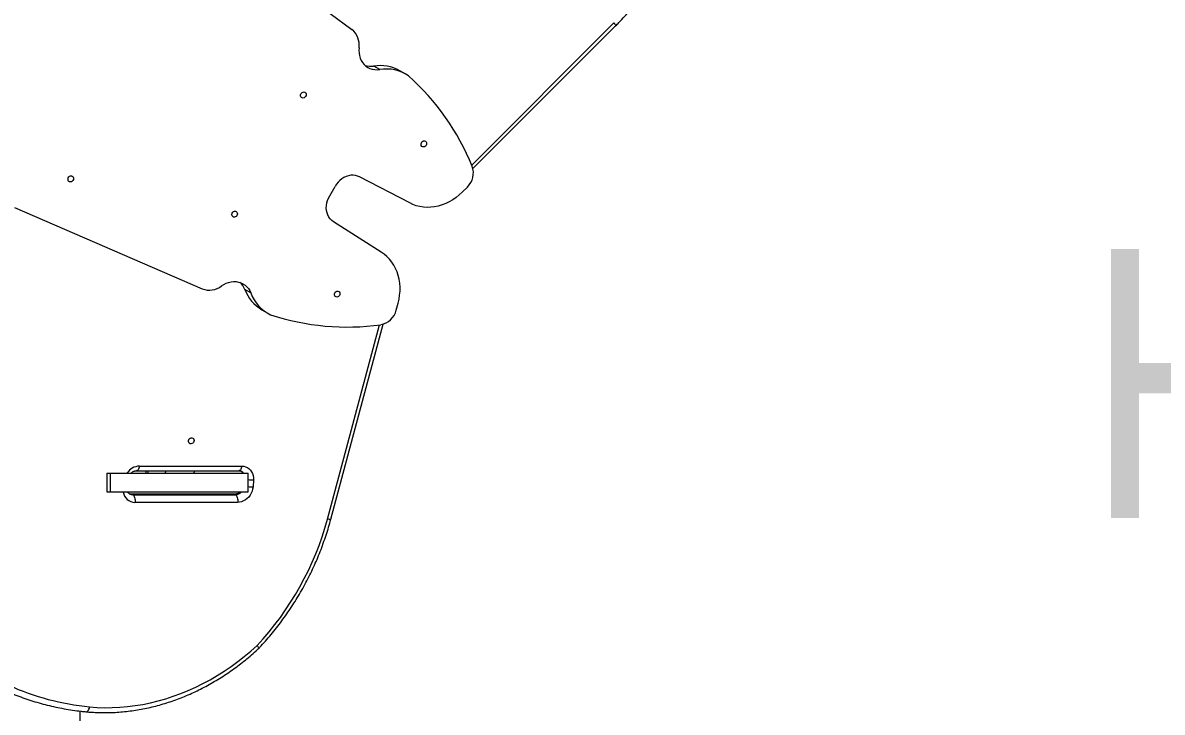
# Model space of a CAD drawing. Header units: millimetres. Extents: x -4727 to 4677, y -3642 to 4812.
# Drawn here: x -917 to 355, y -751 to 18 of the extents above; entities that cross this region are included whole.
import ezdxf

# ---------------------------------------------------------------- set-up
doc = ezdxf.new("R2010")
doc.units = ezdxf.units.MM
for name, color, linetype in [('DIKOM_ОБЪЕКТ', 7, 'Continuous'), ('DIKOM_РАЗМЕР_ЗОНА', 7, 'Continuous'), ('DIKOM_РАЗМЕР_ОБЪЕКТА', 7, 'Continuous')]:
    doc.layers.add(name, color=color, linetype=linetype)
doc.styles.add('style1', font='arial.ttf', dxfattribs={"width": 0.8})
doc.dimstyles.new('1-50', dxfattribs={"dimtxt": 300, "dimasz": 200, "dimexe": 100, "dimexo": 0, "dimgap": 100, "dimtad": 1, "dimdec": 0, "dimtxsty": 'style1', "dimcen": 0, "dimclrd": 7, "dimclre": 7, "dimadec": 1, "dimazin": 2, "dimtfac": 1, "dimtdec": 0, "dimtmove": 1, "dimatfit": 3, "dimfxl": 0, "dimlwd": 25, "dimlwe": 18, "dimarcsym": 0})

# ---------------------------------------------------------------- blocks, each defined once
blk = doc.blocks.new('*D15')
at = {"layer": 'Defpoints', "color": 0, "transparency": 16777216}
for p in [(1810, 3454.8), (1810, 1556.9), (-3226.7, -1434.3)]:
    blk.add_point(p, dxfattribs=at)
at = {"layer": 'DIKOM_РАЗМЕР_ОБЪЕКТА', "color": 7, "lineweight": 18, "transparency": 16777216}
for p, q in [((-3226.7, -1434.3), (-3226.7, 3554.8)), ((1810, 1556.9), (1810, 3554.8))]:
    blk.add_line(p, q, dxfattribs=at)
at = {"layer": 'DIKOM_РАЗМЕР_ОБЪЕКТА', "color": 7, "lineweight": 25, "transparency": 16777216}
blk.add_line((-3026.7, 3454.8), (1610, 3454.8), dxfattribs=at)
at = {"layer": 'DIKOM_РАЗМЕР_ОБЪЕКТА', "color": 7, "transparency": 16777216}
for points in [[(-3026.7, 3488.1), (-3026.7, 3421.5), (-3226.7, 3454.8)], [(1610, 3488.1), (1610, 3421.5), (1810, 3454.8)]]:
    blk.add_solid(points, dxfattribs=at)
at = {"layer": 'DIKOM_РАЗМЕР_ОБЪЕКТА', "color": 0, "transparency": 16777216, "insert": (-1130.8, 3708), "char_height": 300, "attachment_point": 5, "style": 'style1'}
blk.add_mtext('5000', dxfattribs=at)
blk = doc.blocks.new('*D16')
at = {"layer": 'Defpoints', "color": 0, "transparency": 16777216}
for p in [(1490, 2082.3), (2958.8, 2082.3), (-836.2, -2142.3)]:
    blk.add_point(p, dxfattribs=at)
at = {"layer": 'DIKOM_РАЗМЕР_ОБЪЕКТА', "color": 7, "lineweight": 18, "transparency": 16777216}
for p, q in [((1490, 2082.3), (3058.8, 2082.3)), ((-836.2, -2142.3), (3058.8, -2142.3))]:
    blk.add_line(p, q, dxfattribs=at)
at = {"layer": 'DIKOM_РАЗМЕР_ОБЪЕКТА', "color": 7, "lineweight": 25, "transparency": 16777216}
blk.add_line((2958.8, -1942.3), (2958.8, 1882.3), dxfattribs=at)
at = {"layer": 'DIKOM_РАЗМЕР_ОБЪЕКТА', "color": 7, "transparency": 16777216}
for points in [[(2925.5, 1882.3), (2992.1, 1882.3), (2958.8, 2082.3)], [(2925.5, -1942.3), (2992.1, -1942.3), (2958.8, -2142.3)]]:
    blk.add_solid(points, dxfattribs=at)
at = {"layer": 'DIKOM_РАЗМЕР_ОБЪЕКТА', "color": 0, "transparency": 16777216, "insert": (2705.6, -974.7), "char_height": 300, "attachment_point": 5, "rotation": 90, "style": 'style1'}
blk.add_mtext('4200', dxfattribs=at)
blk = doc.blocks.new('*D14')
at = {"layer": 'Defpoints', "color": 0, "transparency": 16777216}
for p in [(3933.7, 4362.3), (3933.7, 1611), (-4726.7, -2207.4)]:
    blk.add_point(p, dxfattribs=at)
at = {"layer": 'DIKOM_РАЗМЕР_ЗОНА', "color": 7, "lineweight": 18, "transparency": 16777216}
for p, q in [((-4726.7, -2207.4), (-4726.7, 4462.3)), ((3933.7, 1611), (3933.7, 4462.3))]:
    blk.add_line(p, q, dxfattribs=at)
at = {"layer": 'DIKOM_РАЗМЕР_ЗОНА', "color": 7, "lineweight": 25, "transparency": 16777216}
blk.add_line((-4526.7, 4362.3), (3733.7, 4362.3), dxfattribs=at)
at = {"layer": 'DIKOM_РАЗМЕР_ЗОНА', "color": 7, "transparency": 16777216}
for points in [[(-4526.7, 4395.6), (-4526.7, 4329), (-4726.7, 4362.3)], [(3733.7, 4395.6), (3733.7, 4329), (3933.7, 4362.3)]]:
    blk.add_solid(points, dxfattribs=at)
at = {"layer": 'DIKOM_РАЗМЕР_ЗОНА', "color": 0, "transparency": 16777216, "insert": (-1226.3, 4615.5), "char_height": 300, "attachment_point": 5, "style": 'style1'}
blk.add_mtext('8650', dxfattribs=at)

msp = doc.modelspace()

# ---------------------------------------------------------------- linework, layer by layer
at = {"layer": 'DIKOM_ОБЪЕКТ', "color": 7, "linetype": 'Continuous', "lineweight": 15}
for p, q in [((-732.7, 146.9), (-549.2, 10.7)), ((-415.5, -140.5), (-256.8, 18.3)), ((-414.1, -144.4), (-254.8, 14.9)), ((-518.2, -33.9), (-524.9, -30)), ((-489, -39.2), (-495.7, -35.3)), ((-574, -174.8), (-568, -164.4)), ((-484.7, -182.8), (-540.6, -153.7)), ((-420.3, -165), (-426, -170.6)), ((-926, -187.8), (-716.2, -278.6)), ((-516.4, -237.7), (-569.6, -203.9)), ((-662.1, -283.2), (-668.8, -279.3)), ((-649.6, -302), (-642.9, -305.8)), ((-499.7, -302.4), (-497.6, -294.6)), ((-576.5, -535.6), (-518.4, -318.8)), ((-572.7, -535.6), (-514.3, -318)), ((-789.5, -481.6), (-675.3, -481.6)), ((-786.4, -476.4), (-672.2, -476.4)), ((-779.1, -481.6), (-779.1, -484.3)), ((-777.1, -481.6), (-777.1, -484.3)), ((-822.8, -484.3), (-822.8, -505.3)), ((-822.8, -484.3), (-819, -484.3)), ((-819, -484.3), (-819, -505.3)), ((-819, -484.3), (-665, -484.3)), ((-725.7, -484.3), (-725.7, -483.9)), ((-665, -505.3), (-665, -484.3)), ((-659.1, -491.8), (-659.6, -499.5)), ((-822.8, -505.3), (-819, -505.3)), ((-819, -505.3), (-665, -505.3)), ((-680.4, -507.9), (-795, -507.9)), ((-794.2, -508.1), (-793.7, -508.4)), ((-679.6, -508.1), (-794.2, -508.1)), ((-793.7, -508.4), (-679.1, -508.4)), ((-679.1, -508.4), (-679.6, -508.1)), ((-676.8, -516.9), (-791.4, -516.9)), ((-852.7, -1040.6), (-852.7, -749.8))]:
    msp.add_line(p, q, dxfattribs=at)
at = {"layer": 'DIKOM_ОБЪЕКТ', "color": 7, "linetype": 'Continuous', "lineweight": 15, "flags": 128}
for points in [[(-256.8, 18.3), (-256, 17.3), (-255.4, 16.5), (-255, 15.8), (-254.8, 15.3), (-254.8, 15), (-254.8, 14.9)], [(-541.2, -9.6), (-541.4, -12.6), (-541.2, -15.5), (-540.7, -18.4), (-539.9, -21.1), (-538.7, -23.7), (-537.3, -26), (-535.5, -28.2), (-533.6, -30), (-531.4, -31.5), (-529, -32.7), (-526.4, -33.5), (-523.7, -34), (-521, -34.2), (-518.2, -33.9)], [(-601.6, -59.2), (-600.8, -59.9), (-600.4, -60.8), (-600.2, -61.9), (-600.4, -63), (-600.9, -64), (-601.7, -64.9), (-602.6, -65.4), (-603.6, -65.7), (-604.6, -65.5), (-605.5, -65), (-606.1, -64.2), (-606.4, -63.2), (-606.4, -62.1), (-606.1, -61), (-605.4, -60.1), (-604.6, -59.4), (-603.6, -59), (-602.5, -58.9), (-601.6, -59.2)], [(-467.1, -113.8), (-466.4, -114.4), (-465.9, -115.3), (-465.8, -116.4), (-465.9, -117.5), (-466.4, -118.6), (-467.2, -119.4), (-468.2, -120), (-469.2, -120.2), (-470.2, -120), (-471, -119.6), (-471.7, -118.8), (-472, -117.8), (-472, -116.7), (-471.6, -115.6), (-471, -114.6), (-470.1, -113.9), (-469.1, -113.5), (-468.1, -113.5), (-467.1, -113.8)], [(-861.3, -152.9), (-860.5, -153.5), (-860.1, -154.4), (-859.9, -155.5), (-860.1, -156.6), (-860.6, -157.7), (-861.4, -158.5), (-862.3, -159.1), (-863.3, -159.3), (-864.3, -159.2), (-865.2, -158.7), (-865.8, -157.9), (-866.1, -156.9), (-866.1, -155.8), (-865.8, -154.7), (-865.1, -153.7), (-864.3, -153), (-863.2, -152.6), (-862.2, -152.6), (-861.3, -152.9)], [(-540.6, -153.7), (-542.9, -152.7), (-545.3, -152.1), (-547.9, -151.8), (-550.4, -151.9), (-553, -152.4), (-555.6, -153.2), (-558.1, -154.3), (-560.4, -155.8), (-562.7, -157.6), (-564.7, -159.7), (-566.4, -161.9), (-568, -164.4)], [(-569.6, -203.9), (-571.6, -202.4), (-573.4, -200.6), (-574.8, -198.5), (-576.1, -196.2), (-576.9, -193.8), (-577.5, -191.1), (-577.8, -188.4), (-577.6, -185.6), (-577.2, -182.8), (-576.4, -180), (-575.3, -177.4), (-574, -174.8)], [(-426, -170.6), (-429.4, -173.8), (-432.9, -176.6), (-436.7, -179.2), (-440.5, -181.5), (-444.5, -183.4), (-448.6, -185), (-452.8, -186.2), (-456.9, -187), (-461.1, -187.5), (-465.3, -187.7), (-469.4, -187.4), (-473.4, -186.8), (-477.3, -185.8), (-481.1, -184.5), (-484.7, -182.8)], [(-678.4, -192.2), (-677.6, -192.9), (-677.1, -193.8), (-677, -194.8), (-677.2, -195.9), (-677.7, -197), (-678.4, -197.8), (-679.4, -198.4), (-680.4, -198.6), (-681.4, -198.5), (-682.3, -198), (-682.9, -197.2), (-683.2, -196.2), (-683.2, -195.1), (-682.8, -194), (-682.2, -193), (-681.3, -192.3), (-680.3, -191.9), (-679.3, -191.9), (-678.4, -192.2)], [(-497.6, -294.6), (-496.6, -290.1), (-495.9, -285.6), (-495.5, -281.1), (-495.5, -276.6), (-495.8, -272.2), (-496.5, -267.9), (-497.5, -263.7), (-498.8, -259.7), (-500.5, -255.8), (-502.5, -252.1), (-504.7, -248.7), (-507.3, -245.5), (-510.1, -242.6), (-513.1, -240), (-516.4, -237.7)], [(-694.7, -275.4), (-692.2, -273.7), (-689.5, -272.4), (-686.8, -271.4), (-684, -270.8), (-681.2, -270.5), (-678.4, -270.6), (-675.8, -271), (-673.2, -271.8), (-670.8, -273), (-668.5, -274.4), (-666.5, -276.2), (-664.8, -278.3), (-663.3, -280.6), (-662.1, -283.2)], [(-563.9, -281.4), (-563.2, -282), (-562.7, -282.9), (-562.5, -284), (-562.7, -285.1), (-563.2, -286.2), (-564, -287), (-564.9, -287.6), (-566, -287.8), (-566.9, -287.6), (-567.8, -287.2), (-568.4, -286.4), (-568.7, -285.4), (-568.7, -284.3), (-568.4, -283.2), (-567.7, -282.2), (-566.9, -281.5), (-565.9, -281.1), (-564.8, -281.1), (-563.9, -281.4)], [(-726.8, -445.1), (-726.1, -445.8), (-725.6, -446.7), (-725.4, -447.8), (-725.6, -448.9), (-726.1, -449.9), (-726.9, -450.8), (-727.9, -451.3), (-728.9, -451.6), (-729.9, -451.4), (-730.7, -450.9), (-731.3, -450.1), (-731.7, -449.1), (-731.7, -448), (-731.3, -446.9), (-730.7, -446), (-729.8, -445.3), (-728.8, -444.9), (-727.8, -444.8), (-726.8, -445.1)], [(-786.4, -476.4), (-786.6, -477.7), (-786.9, -478.8), (-787.4, -479.8), (-787.9, -480.6), (-788.5, -481.2), (-789.1, -481.5), (-789.5, -481.6)], [(-758.5, -484.3), (-758.2, -484.3), (-757.8, -484.1), (-757.4, -483.8), (-757.1, -483.3), (-756.8, -482.8), (-756.6, -482.1), (-756.5, -481.6)], [(-726.7, -484.3), (-726.3, -484.3), (-725.9, -484.1), (-725.6, -483.8), (-725.2, -483.3), (-725, -482.8), (-724.7, -482.1), (-724.6, -481.6)], [(-672.2, -476.4), (-672.4, -477.7), (-672.8, -478.8), (-673.2, -479.8), (-673.7, -480.6), (-674.3, -481.2), (-674.9, -481.5), (-675.3, -481.6)], [(-672.2, -476.4), (-670, -476.6), (-667.8, -477.1), (-665.8, -478), (-664, -479.3), (-662.4, -480.8), (-661.1, -482.7), (-660.1, -484.7), (-659.4, -487), (-659.1, -489.4), (-659.1, -491.8)], [(-795, -507.9), (-794.8, -507.9), (-794.2, -508.1)], [(-793.7, -508.4), (-793.1, -508.8), (-792.6, -509.6), (-792.1, -510.5), (-791.7, -511.6), (-791.5, -512.9), (-791.3, -514.2), (-791.3, -515.6), (-791.4, -516.9)], [(-680.4, -507.9), (-680.2, -507.9), (-679.6, -508.1)], [(-679.1, -508.4), (-678.5, -508.8), (-678, -509.6), (-677.5, -510.5), (-677.1, -511.6), (-676.9, -512.9), (-676.7, -514.2), (-676.7, -515.6), (-676.8, -516.9)], [(-659.6, -499.5), (-660, -502), (-660.6, -504.4), (-661.6, -506.7), (-662.8, -508.9), (-664.4, -510.9), (-666.1, -512.6), (-668.1, -514.1), (-670.1, -515.3), (-672.3, -516.2), (-674.6, -516.8), (-676.8, -516.9)], [(-572.7, -535.6), (-572.7, -535.7), (-573, -535.8), (-573.5, -535.9), (-574.3, -535.9), (-575.4, -535.8), (-576.5, -535.6)], [(-842, -745), (-833.6, -745.7), (-825.2, -746), (-816.7, -745.9), (-808.2, -745.5), (-799.6, -744.8), (-791.1, -743.7), (-782.5, -742.3), (-774, -740.6), (-765.5, -738.5), (-757, -736.1), (-748.6, -733.3), (-740.2, -730.3), (-731.9, -726.9), (-723.6, -723.2), (-715.5, -719.1), (-707.5, -714.8), (-699.6, -710.2), (-691.8, -705.3), (-684.1, -700.1), (-676.6, -694.6), (-669.3, -688.8), (-662.1, -682.8), (-655.1, -676.5)], [(-846.1, -750.5), (-845.4, -750.5), (-844.7, -750.2), (-844, -749.6), (-843.4, -748.7), (-842.8, -747.6), (-842.3, -746.4), (-842, -745)]]:
    msp.add_lwpolyline(points, dxfattribs=at)
at = {"layer": 'DIKOM_ОБЪЕКТ', "color": 7, "linetype": 'Continuous', "lineweight": 15}
for centre, radius, start, end in [((-562.8, -6.3), 21.8, 351.5212, 51.3991), ((-528.1, -9.9), 20.4, 252.0439, 278.9251), ((-517.8, -74.2), 44.7, 60.4041, 99.213), ((-511, -77.8), 44.5, 55.8549, 99.2617), ((-668.3, -244.9), 273.5, 22.1423, 48.2146), ((-435.4, -149.3), 21.8, 313.9522, 20.0265), ((-708.3, -258.3), 21.8, 248.6012, 308.479), ((-687.8, -286.6), 20.4, 21.0751, 47.9562), ((-627, -263.4), 44.7, 200.7876, 239.5951), ((-620.5, -267.4), 44.5, 200.7384, 244.146), ((-520.8, -297.1), 21.8, 279.9736, 346.0483), ((-554.4, -47.7), 273.5, 251.7858, 277.8582), ((-785.8, -493.5), 17.1, 91.9254, 147.7547), ((-676.6, -488.5), 7.5, 34.048, 60.0311), ((-676.1, -488.8), 7.48, 36.4247, 60.0727), ((-660.6, -466.2), 25.6, 259.9778, 273.3381), ((-791.3, -503.7), 13.2, 187.0559, 269.2865), ((-794.2, -500.6), 7.53, 240.329, 270.381), ((-793.8, -500.8), 7.53, 240.1686, 270.3832), ((-679.8, -498.4), 9.68, 271.3602, 314.3772), ((-679.4, -498.6), 9.73, 271.4152, 316.4039), ((-661.1, -473.8), 25.7, 261.2183, 273.3177), ((-897, -449.3), 331.9, 316.7827, 344.9165), ((-814.9, -461.9), 284.4, 245.599, 264.5356)]:
    msp.add_arc(centre, radius, start, end, dxfattribs=at)
for points, knots in [([(-254.8, 14.9), (-253.6, 16.1), (-250.2, 19.6), (-244.7, 25.4), (-238.3, 32.6), (-232.2, 39.9), (-226.2, 47.4), (-220.4, 55.1), (-214.9, 63), (-209.6, 71), (-204.5, 79.2), (-199.6, 87.5), (-195, 96), (-190.6, 104.6), (-186.5, 113.3), (-182.6, 122.1), (-179, 131), (-175.6, 140), (-172.7, 148.6), (-170.9, 154.2), (-170.2, 156.8)], [0, 0, 0, 0, 0.030532, 0.088056, 0.145581, 0.203109, 0.260638, 0.318168, 0.375698, 0.43323, 0.490762, 0.548296, 0.605829, 0.663363, 0.720897, 0.77843, 0.835965, 0.893498, 0.951032, 1, 1, 1, 1]), ([(-795.8, -484.3), (-795.7, -484.2), (-795.1, -483.7), (-794.1, -482.9), (-792.7, -482.2), (-791.4, -481.8), (-790.3, -481.6), (-789.7, -481.6), (-789.5, -481.6)], [0, 0, 0, 0, 0.077792, 0.28267, 0.488322, 0.695944, 0.907474, 1, 1, 1, 1]), ([(-675.3, -481.6), (-675.2, -481.6), (-674.5, -481.6), (-673.6, -481.8), (-672.8, -482), (-672.4, -482.3), (-672.4, -482.3)], [0, 0, 0, 0, 0.156778, 0.551983, 0.96481, 1, 1, 1, 1]), ([(-672.8, -482.1), (-672.5, -482.3), (-671.9, -482.7), (-671.1, -483.5), (-670.8, -484.1), (-670.7, -484.3)], [0, 0, 0, 0, 0.390504, 0.768071, 1, 1, 1, 1]), ([(-797.5, -507.4), (-797.8, -507.1), (-798.5, -506.7), (-799.1, -506), (-799.4, -505.5), (-799.5, -505.3)], [0, 0, 0, 0, 0.426293, 0.842912, 1, 1, 1, 1]), ([(-795, -507.9), (-795.2, -507.9), (-795.8, -507.8), (-796.8, -507.6), (-797.6, -507.4), (-797.9, -507.1), (-798, -507.1)], [0, 0, 0, 0, 0.156655, 0.551594, 0.964167, 1, 1, 1, 1]), ([(-674.4, -505.3), (-674.7, -505.6), (-675.5, -506.2), (-676.7, -507), (-678.1, -507.5), (-679.3, -507.8), (-680.1, -507.9), (-680.4, -507.9)], [0, 0, 0, 0, 0.165364, 0.381144, 0.598425, 0.818956, 1, 1, 1, 1]), ([(-653.2, -679.9), (-652.3, -678.9), (-649.2, -675.6), (-644, -669.8), (-637.9, -662.5), (-631.9, -655), (-626.1, -647.3), (-620.6, -639.4), (-615.2, -631.4), (-610.1, -623.3), (-605.2, -615), (-600.6, -606.5), (-596.2, -597.9), (-592, -589.3), (-588.1, -580.5), (-584.5, -571.6), (-581.1, -562.6), (-578, -553.5), (-575.1, -544.6), (-573.5, -538.6), (-572.7, -535.6)], [0, 0, 0, 0, 0.024274, 0.081799, 0.139326, 0.196855, 0.254384, 0.311915, 0.369446, 0.426978, 0.484511, 0.542044, 0.599577, 0.657111, 0.714645, 0.772179, 0.829712, 0.887246, 0.944778, 1, 1, 1, 1]), ([(-846.1, -750.5), (-844.6, -750.7), (-840.5, -751), (-833.7, -751.4), (-825.6, -751.6), (-817.4, -751.5), (-809.2, -751), (-801, -750.2), (-792.8, -749.2), (-784.6, -747.8), (-776.4, -746.2), (-768.2, -744.2), (-760, -741.9), (-751.9, -739.4), (-743.9, -736.5), (-735.9, -733.4), (-727.9, -730), (-720.1, -726.3), (-712.3, -722.3), (-704.7, -718), (-697.1, -713.5), (-689.7, -708.7), (-682.4, -703.7), (-675.2, -698.4), (-668.1, -692.9), (-661.2, -687.1), (-656.3, -682.8), (-653.6, -680.3), (-653.2, -679.9)], [0, 0, 0, 0, 0.021585, 0.061911, 0.102244, 0.142588, 0.182943, 0.22331, 0.263688, 0.304076, 0.344474, 0.384883, 0.425301, 0.465728, 0.506164, 0.546607, 0.587058, 0.627515, 0.667978, 0.708447, 0.74892, 0.789399, 0.829881, 0.870366, 0.910855, 0.951347, 0.991841, 1, 1, 1, 1]), ([(-653.3, -679.8), (-653.2, -679.8), (-653, -679.7), (-653.3, -678.9), (-654.1, -677.8), (-654.8, -676.9), (-655.1, -676.5), (-655.1, -676.5)], [0, 0, 0, 0, 0.148421, 0.468404, 0.788604, 0.992087, 1, 1, 1, 1]), ([(-938.8, -725.8), (-937.3, -726.5), (-932.9, -728.5), (-925.5, -731.5), (-916.6, -734.9), (-907.6, -737.9), (-898.5, -740.7), (-889.2, -743.2), (-879.9, -745.3), (-870.5, -747.2), (-861, -748.8), (-852.9, -749.8), (-847.9, -750.4), (-846.1, -750.5)], [0, 0, 0, 0, 0.052831, 0.151891, 0.250959, 0.350032, 0.449113, 0.548205, 0.647306, 0.74642, 0.845547, 0.944687, 1, 1, 1, 1])]:
    msp.add_open_spline(points, degree=3, knots=knots, dxfattribs=at)

# ---------------------------------------------------------------- texts
at = {"layer": 'DIKOM_РАЗМЕР_ОБЪЕКТА', "insert": (270.6, -234.3), "char_height": 300, "width": 5885.531, "attachment_point": 1, "style": 'style1'}
msp.add_mtext('H-3900', dxfattribs=at)

# ---------------------------------------------------------------- dimensions: what is measured, and where the dimension line sits
at = {"layer": 'DIKOM_РАЗМЕР_ЗОНА'}
dim = msp.add_linear_dim(base=(3933.7, 4362.3), p1=(-4726.7, -2207.4), p2=(3933.7, 1611), text='8650', dimstyle='1-50', override={"dimscale": 1, "dimtix": 0, "dimtofl": 1, "dimtmove": 1, "dimatfit": 3}, dxfattribs=at)
dim.commit()
dim.dimension.update_dxf_attribs({"geometry": '*D14', "text_midpoint": (-1226.3, 4362.3), "dimtype": 160})
at = {"layer": 'DIKOM_РАЗМЕР_ОБЪЕКТА'}
dim = msp.add_linear_dim(base=(1810, 3454.8), p1=(-3226.7, -1434.3), p2=(1810, 1556.9), text='5000', dimstyle='1-50', override={"dimscale": 1, "dimtix": 0, "dimtofl": 1, "dimtmove": 1, "dimatfit": 3}, dxfattribs=at)
dim.commit()
dim.dimension.update_dxf_attribs({"geometry": '*D15', "text_midpoint": (-1130.8, 3454.8), "dimtype": 160})
dim = msp.add_linear_dim(base=(2958.8, 2082.3), p1=(-836.2, -2142.3), p2=(1490, 2082.3), angle=90, text='4200', dimstyle='1-50', override={"dimscale": 1, "dimtix": 0, "dimtofl": 1, "dimtmove": 1, "dimatfit": 3}, dxfattribs=at)
dim.commit()
dim.dimension.update_dxf_attribs({"geometry": '*D16', "text_midpoint": (2958.8, -974.7), "dimtype": 160})

doc.saveas('drawing.dxf')
